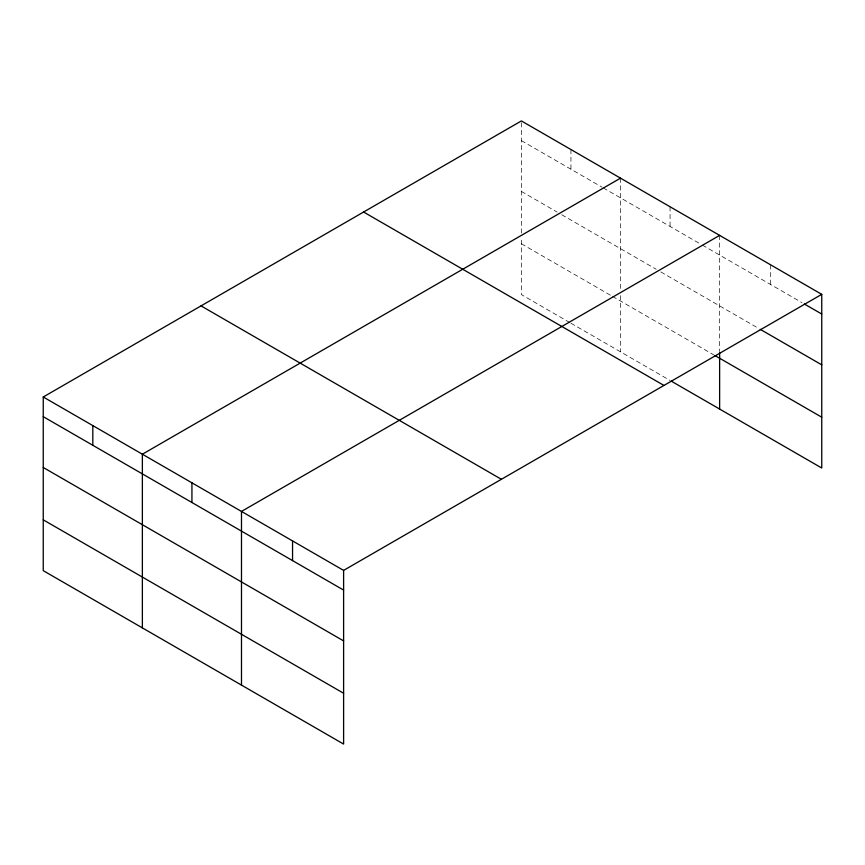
<?xml version="1.0" encoding="UTF-8"?>
<svg xmlns="http://www.w3.org/2000/svg" width="865" height="865" viewBox="0 0 865 865"><rect width="100%" height="100%" fill="white"/><g stroke="black" fill="none" stroke-linecap="round" stroke-linejoin="round"><path stroke-width="0.65" stroke-dasharray="4.33 3.24" d="M521.39 233.053L521.39 120.927M521.39 140.617L602.062 187.197M603.219 187.867L701.191 244.427M702.337 245.087L802.017 302.642M521.39 191.435L557.114 212.066M561.731 214.725L656.232 269.285M660.849 271.956L759.081 328.668M521.39 243.789L611.285 295.689M612.442 296.36L713.863 354.92M569.797 322.558L521.39 294.608L521.39 238.426M570.943 323.218L670.061 380.449M770.693 264.863L770.693 284.553M719.626 235.388L719.626 351.536M670.061 206.767L670.061 226.457M620.508 178.158L620.508 290.272M620.508 295.646L620.508 351.828M570.943 149.548L570.943 169.237"/><path stroke-width="1.3" d="M821.75 294.349L521.39 120.927L43.25 396.981L43.25 570.651L343.61 744.073L343.61 570.392L821.75 294.349L821.75 468.019L671.218 381.108M620.508 178.158L142.368 454.212L142.368 627.882M719.626 235.388L241.486 511.431L241.486 685.112M804.342 303.983L821.75 314.027M760.249 329.338L821.75 364.846M715.02 355.58L821.75 417.2M363.603 212.022L663.963 385.444M201.037 305.886L501.397 479.296M43.25 396.981L343.61 570.392M43.25 416.671L343.61 590.081M43.25 467.489L343.61 640.9M43.25 519.843L343.61 693.254M719.626 352.877L719.626 409.059M292.554 540.917L292.554 560.607M191.933 482.821L191.933 502.511M92.815 425.591L92.815 445.28"/></g></svg>
